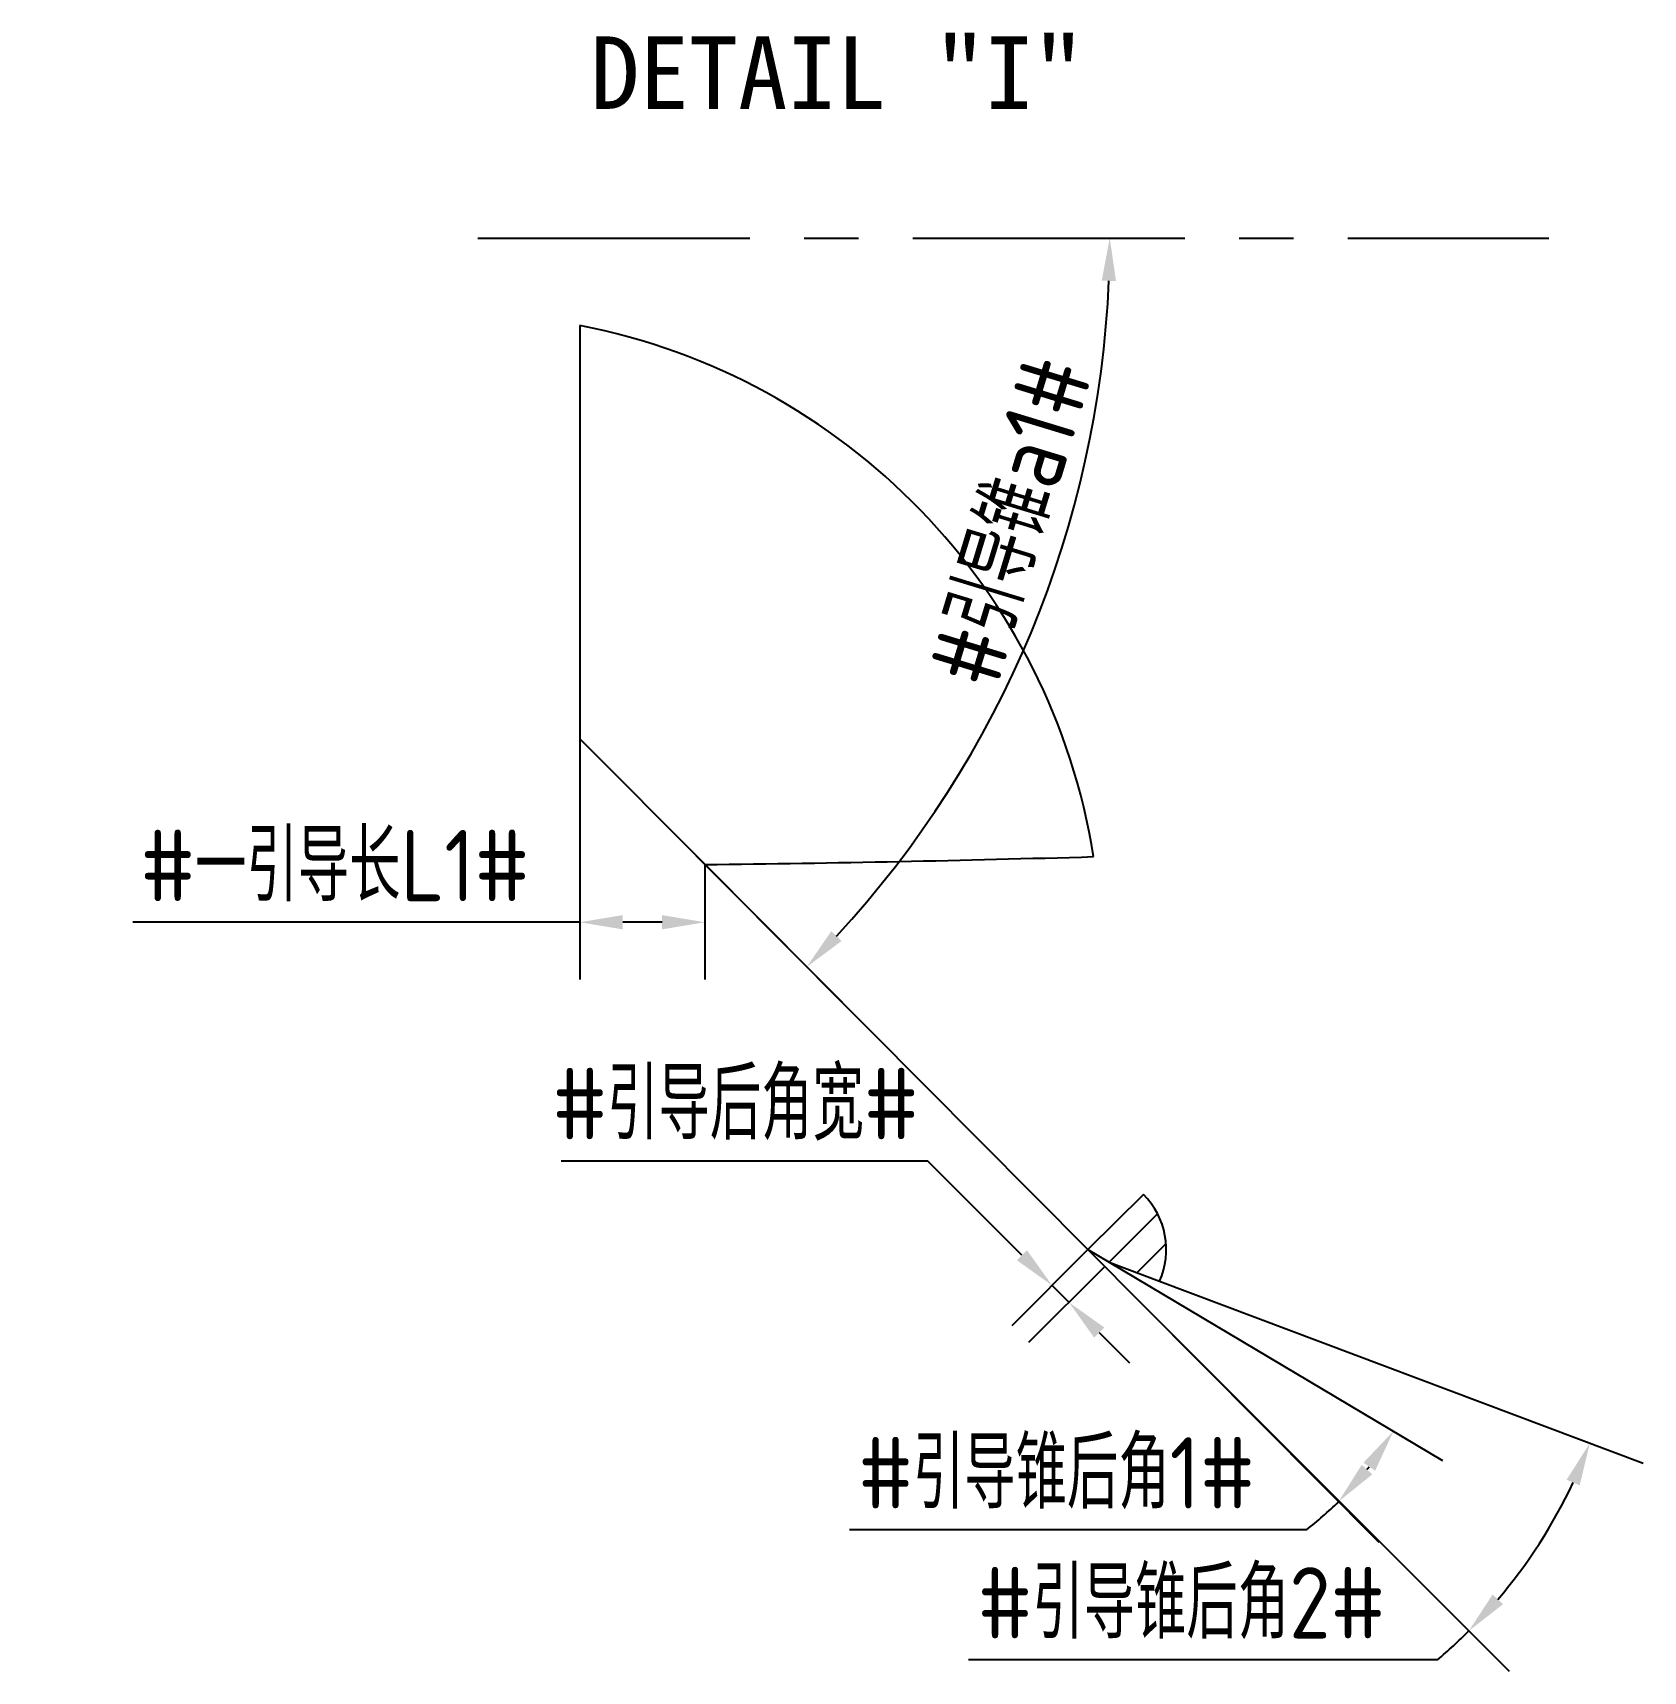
# Model space of a CAD drawing. Header units: millimetres. Extents: x 13.7 to 70.1, y 120.8 to 178.3.
import ezdxf

# ---------------------------------------------------------------- set-up
doc = ezdxf.new("R2010")
doc.units = ezdxf.units.MM
doc.linetypes.add('ACAD_ISO04W100', pattern=[30, 24, -3, 0, -3])
doc.linetypes.add('CENTER', pattern=[50.8, 31.75, -6.35, 6.35, -6.35])
for name, color, linetype in [('中心线', 2, 'ACAD_ISO04W100'), ('标注', 7, 'Continuous'), ('注释', 3, 'Continuous'), ('轮廓', 4, 'Continuous')]:
    doc.layers.add(name, color=color, linetype=linetype)
doc.styles.add('CFST0', font='gbenor.shx', dxfattribs={"bigfont": 'gbcbig.shx'})
doc.styles.get("Standard").update_dxf_attribs({"font": ''})
doc.styles.get('Standard').set_extended_font_data('SimSun')
doc.dimstyles.new('TYToolDesignC1-1', dxfattribs={"dimtxt": 2.5, "dimasz": 1.5, "dimexe": 2, "dimexo": 0, "dimtad": 1, "dimtoh": 1, "dimdec": 3, "dimdsep": 46, "dimtxsty": 'CFST0', "dimcen": 2.502, "dimclrd": 3, "dimclre": 3, "dimclrt": 3, "dimazin": 2, "dimtfac": 1, "dimtdec": 3, "dimtmove": 0, "dimatfit": 3, "dimfxl": 1, "dimarcsym": 0})

# ---------------------------------------------------------------- blocks, each defined once
blk = doc.blocks.new('*D4')
at = {"layer": 'Defpoints', "color": 0, "transparency": 16777216}
for p in [(15.439, 171.06), (15.439, 171.06), (59.889, 171.06), (46.596, 152.997), (35.889, 150.5)]:
    blk.add_point(p, dxfattribs=at)
at = {"layer": '标注', "color": 3, "lineweight": -2, "transparency": 16777216}
blk.add_line((35.889, 150.5), (42.247, 144.108), dxfattribs=at)
blk.add_arc((15.439, 171.06), 36.015, 317.23285, 357.61347, dxfattribs=at)
at = {"layer": '标注', "color": 3, "transparency": 16777216}
for points in [[(51.172, 169.566), (51.672, 169.555), (51.453, 171.06)], [(42.058, 146.432), (41.698, 146.779), (40.836, 145.526)]]:
    blk.add_solid(points, dxfattribs=at)
at = {"layer": '标注', "color": 3, "transparency": 16777216, "insert": (47.99, 161.139), "char_height": 2.5, "attachment_point": 5, "rotation": 73.04933, "style": 'CFST0'}
blk.add_mtext('#引导锥a1#', dxfattribs=at)
blk = doc.blocks.new('*D2')
at = {"layer": 'Defpoints', "color": 0, "transparency": 16777216}
for p in [(50.689, 135.62), (50.689, 135.62), (51.429, 135.18), (52.629, 133.67), (60.821, 128.383)]:
    blk.add_point(p, dxfattribs=at)
at = {"layer": '标注', "color": 3, "lineweight": -2, "transparency": 16777216}
for p, q in [((51.429, 135.18), (63.111, 128.234)), ((52.629, 133.67), (60.881, 125.375)), ((58.346, 125.801), (42.33, 125.801))]:
    blk.add_line(p, q, dxfattribs=at)
for start, end in [(321.75899, 322.35824), (307.94644, 314.85271)]:
    blk.add_arc((50.689, 135.62), 12.452, start, end, dxfattribs=at)
at = {"layer": '标注', "color": 3, "transparency": 16777216}
for points in [[(60.342, 128.156), (60.755, 127.875), (61.391, 129.257)], [(60.655, 127.747), (60.282, 128.079), (59.471, 126.793)]]:
    blk.add_solid(points, dxfattribs=at)
at = {"layer": '标注', "color": 3, "transparency": 16777216, "insert": (49.588, 127.786), "char_height": 2.5, "attachment_point": 5, "style": 'CFST0'}
blk.add_mtext('#引导锥后角1#', dxfattribs=at)
blk = doc.blocks.new('*D3')
at = {"layer": 'Defpoints', "color": 0, "transparency": 16777216}
for p in [(50.939, 135.36), (50.939, 135.36), (53.199, 134.51), (52.629, 133.67), (67.179, 126.454)]:
    blk.add_point(p, dxfattribs=at)
at = {"layer": '标注', "color": 3, "lineweight": -2, "transparency": 16777216}
for p, q in [((53.199, 134.51), (70.147, 128.136)), ((52.629, 133.67), (65.45, 120.849)), ((62.933, 121.247), (46.5, 121.247))]:
    blk.add_line(p, q, dxfattribs=at)
for start, end in [(319.64142, 334.74699), (310.35858, 315)]:
    blk.add_arc((50.939, 135.36), 18.522, start, end, dxfattribs=at)
at = {"layer": '标注', "color": 3, "transparency": 16777216}
for points in [[(67.46, 127.556), (67.921, 127.361), (68.275, 128.84)], [(65.236, 123.197), (64.869, 123.536), (64.036, 122.263)]]:
    blk.add_solid(points, dxfattribs=at)
at = {"layer": '标注', "color": 3, "transparency": 16777216, "insert": (53.966, 123.232), "char_height": 2.5, "attachment_point": 5, "style": 'CFST0'}
blk.add_mtext('#引导锥后角2#', dxfattribs=at)
blk = doc.blocks.new('*D1')
at = {"layer": 'Defpoints', "color": 0, "transparency": 16777216}
for p in [(50.689, 135.62), (51.279, 135.03), (49.434, 134.365)]:
    blk.add_point(p, dxfattribs=at)
at = {"layer": '标注', "color": 3, "lineweight": -2, "transparency": 16777216}
for p, q in [((45.077, 138.722), (32.228, 138.722)), ((48.373, 135.426), (45.077, 138.722)), ((50.689, 135.62), (48.019, 132.951)), ((51.279, 135.03), (48.609, 132.361)), ((50.024, 133.775), (49.434, 134.365)), ((51.084, 132.715), (52.145, 131.654))]:
    blk.add_line(p, q, dxfattribs=at)
at = {"layer": '标注', "color": 3, "transparency": 16777216}
for points in [[(48.55, 135.603), (48.196, 135.249), (49.434, 134.365)], [(51.261, 132.891), (50.907, 132.538), (50.024, 133.775)]]:
    blk.add_solid(points, dxfattribs=at)
at = {"layer": '标注', "color": 3, "transparency": 16777216, "insert": (38.34, 140.707), "char_height": 2.5, "attachment_point": 5, "style": 'CFST0'}
blk.add_mtext('#引导后角宽#', dxfattribs=at)
blk = doc.blocks.new('*D5')
at = {"layer": 'Defpoints', "color": 0, "transparency": 16777216}
for p in [(32.889, 153.52), (37.269, 149.11), (32.889, 147.089)]:
    blk.add_point(p, dxfattribs=at)
at = {"layer": '标注', "color": 3, "lineweight": -2, "transparency": 16777216}
for p, q in [((32.889, 153.52), (32.889, 145.089)), ((37.269, 149.11), (37.269, 145.089)), ((32.889, 147.089), (17.225, 147.089)), ((35.769, 147.089), (34.389, 147.089))]:
    blk.add_line(p, q, dxfattribs=at)
at = {"layer": '标注', "color": 3, "transparency": 16777216}
for points in [[(34.389, 147.339), (34.389, 146.839), (32.889, 147.089)], [(35.769, 147.339), (35.769, 146.839), (37.269, 147.089)]]:
    blk.add_solid(points, dxfattribs=at)
at = {"layer": '标注', "color": 3, "transparency": 16777216, "insert": (24.302, 149.074), "char_height": 2.5, "attachment_point": 5, "style": 'CFST0'}
blk.add_mtext('#一引导长L1#', dxfattribs=at)

msp = doc.modelspace()

# ---------------------------------------------------------------- hatches: boundary and pattern name
at = {"layer": '轮廓'}
h = msp.add_hatch(dxfattribs=at)
h.set_pattern_fill('ANSI31', color=256, scale=0.3)
h.set_pattern_definition([(45, (35.6213, 146.3126), (-0.67352, 0.67352), [])])
h.paths.add_polyline_path([(50.6878, 135.6193), (51.429, 135.1796), (53.2004, 134.5108, 0.3088301), (52.6351, 137.5559)])

# ---------------------------------------------------------------- linework, layer by layer
at = {"layer": '中心线', "linetype": 'CENTER', "ltscale": 0.3}
msp.add_line((29.3145, 171.0603), (66.839, 171.0603), dxfattribs=at)
at = {"layer": '轮廓'}
for p, q in [((32.8887, 153.5171), (37.2716, 149.1099)), ((37.2716, 149.1099), (52.6244, 133.6721)), ((52.6351, 137.5559), (50.6878, 135.6193)), ((50.6878, 135.6193), (51.429, 135.1796)), ((51.429, 135.1796), (53.2004, 134.5108))]:
    msp.add_line(p, q, dxfattribs=at)
msp.add_lwpolyline([(32.8887, 167.9961), (32.8887, 153.5171)], dxfattribs=at)
for centre, radius, start, end in [((28.5837, 145.8221), 22.5881, 9.081037, 79.01305), ((27.9329, 942.2559), 793.2009, 270.6745836, 271.6584104), ((50.6878, 135.6193), 2.7463, 336.192692, 44.841738)]:
    msp.add_arc(centre, radius, start, end, dxfattribs=at)

# ---------------------------------------------------------------- texts
at = {"layer": '注释', "insert": (33.2476, 178.1236), "char_height": 2.53935, "width": 21.860635, "attachment_point": 1}
msp.add_mtext('{\\f宋体|b0|i0|c134|p2;DETAIL "I"}', dxfattribs=at)

# ---------------------------------------------------------------- dimensions: what is measured, and where the dimension line sits
at = {"layer": '标注'}
dim = msp.add_angular_dim_2l(base=(46.596, 152.9973), line1=((15.4387, 171.0603), (59.8887, 171.0603)), line2=((15.4387, 171.0603), (35.8887, 150.5003)), text='#引导锥a1#', dimstyle='TYToolDesignC1-1', dxfattribs=at)
dim.commit()
dim.dimension.update_dxf_attribs({"geometry": '*D4', "text_midpoint": (49.8887, 160.5603), "dimtype": 162})
dim = msp.add_linear_dim(base=(32.8887, 147.0887), p1=(37.2687, 149.1103), p2=(32.8887, 153.5203), text='#一引导长L1#', dimstyle='TYToolDesignC1-1', dxfattribs=at)
dim.commit()
dim.dimension.update_dxf_attribs({"geometry": '*D5', "text_midpoint": (24.3018, 147.0887), "dimtype": 160})
dim = msp.add_linear_dim(base=(49.4336, 134.3653), p1=(51.2787, 135.0303), p2=(50.6887, 135.6203), angle=315.000001, text='#引导后角宽#', dimstyle='TYToolDesignC1-1', dxfattribs=at)
dim.commit()
dim.dimension.update_dxf_attribs({"geometry": '*D1', "text_midpoint": (38.3402, 138.7215), "dimtype": 160})
for base, line1, line2, text, picture, middle in [((60.8209, 128.3826), ((50.6887, 135.6203), (52.6287, 133.6703)), ((50.6887, 135.6203), (51.4287, 135.1803)), '#引导锥后角1#', '*D2', (49.5876, 127.7863)), ((67.1786, 126.4541), ((50.9387, 135.3603), (52.6287, 133.6703)), ((50.9387, 135.3603), (53.1987, 134.5103)), '#引导锥后角2#', '*D3', (53.9665, 123.2319))]:
    dim = msp.add_angular_dim_2l(base=base, line1=line1, line2=line2, text=text, dimstyle='TYToolDesignC1-1', dxfattribs=at)
    dim.commit()
    dim.dimension.update_dxf_attribs({"geometry": picture, "text_midpoint": middle})

doc.saveas('drawing.dxf')
